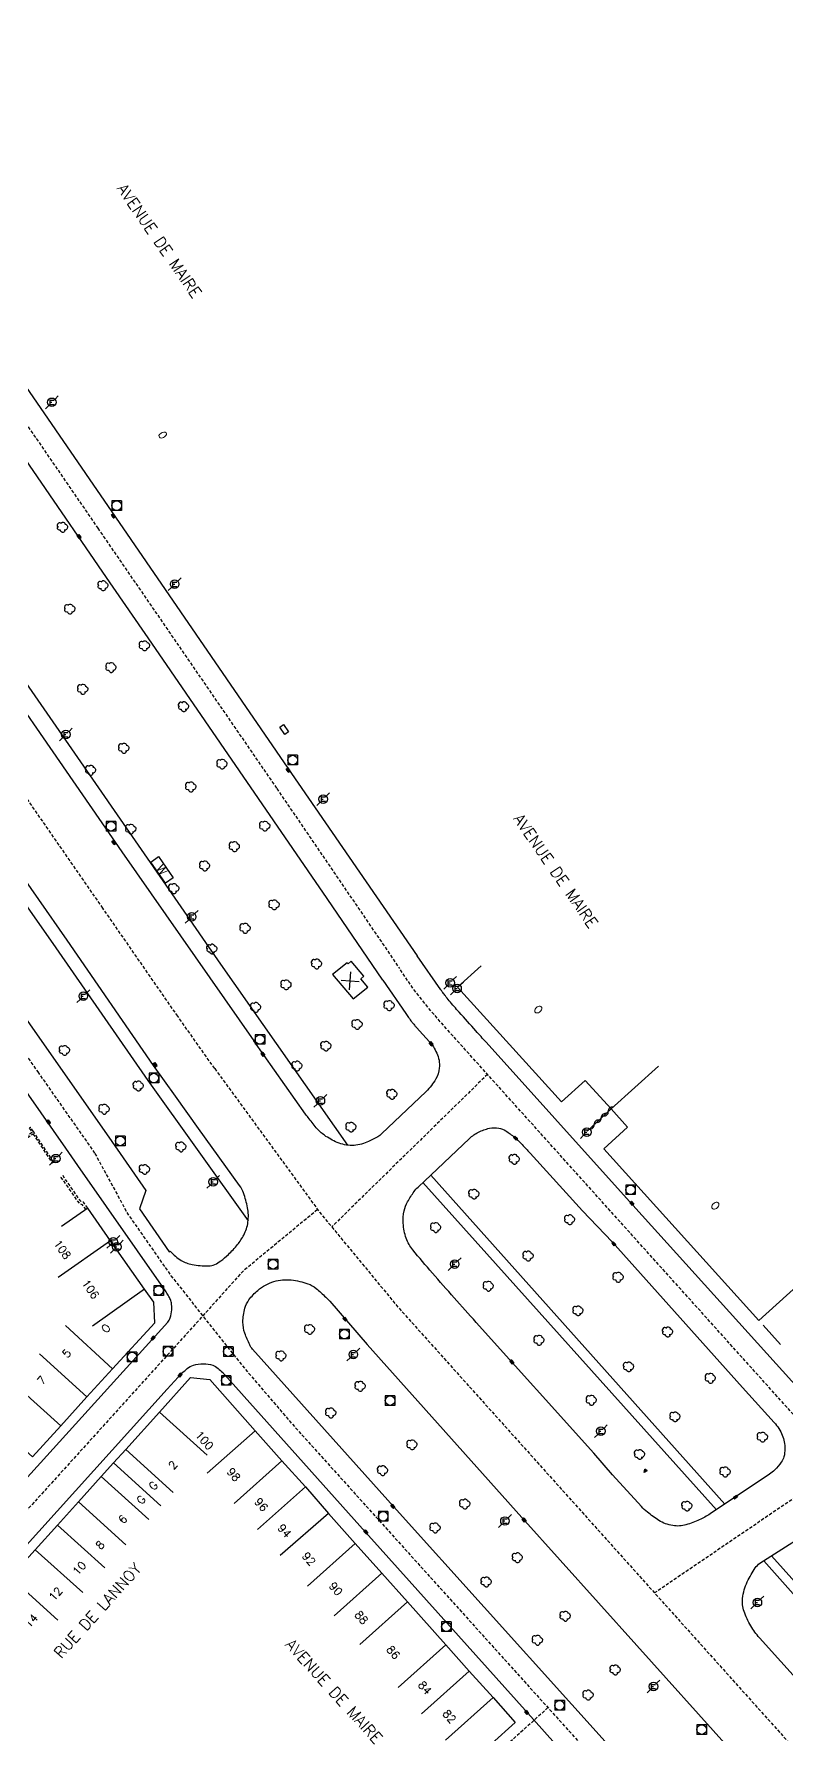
# Model space of a CAD drawing. Header units: millimetres. Extents: x 79000 to 80000, y 145000 to 146001.
# Drawn here: x 79662.3 to 79780, y 145345 to 145610.7 of the extents above; entities that cross this region are included whole.
import ezdxf
from ezdxf.enums import TextEntityAlignment as Align

# ---------------------------------------------------------------- set-up
doc = ezdxf.new("R2010")
doc.units = ezdxf.units.MM
doc.linetypes.add('DASHED', pattern=[0.75, 0.5, -0.25])
doc.layers.get('0').update_dxf_attribs({"linetype": 'CONTINUOUS'})
for name, color, linetype in [('W0001', 6, 'DASHED'), ('W0008', 7, 'CONTINUOUS'), ('W0100', 7, 'CONTINUOUS'), ('W0112', 1, 'DASHED'), ('W0300', 7, 'CONTINUOUS'), ('W0310', 3, 'CONTINUOUS'), ('W0334', 7, 'CONTINUOUS'), ('W0400', 7, 'CONTINUOUS'), ('W0420', 7, 'CONTINUOUS'), ('W0471', 7, 'CONTINUOUS'), ('W0851', 7, 'CONTINUOUS'), ('W0984', 7, 'CONTINUOUS'), ('W0989', 7, 'CONTINUOUS'), ('W0991', 7, 'CONTINUOUS'), ('W1102', 7, 'CONTINUOUS')]:
    doc.layers.add(name, color=color, linetype=linetype)
doc.styles.get("Standard").update_dxf_attribs({"font": 'romans.shx', "width": 0.85})

# ---------------------------------------------------------------- blocks, each defined once
blk = doc.blocks.new('T400')
for p, q in [((-0.15, 0.3), (0.15, 0.3)), ((-0.15, -0.25), (-0.15, 0.3)), ((-0.15, 0.15), (0.15, 0.15)), ((-0.15, 0), (0.15, 0)), ((0.15, 0.3), (0.15, -0.25)), ((-0.15, -0.15), (0.15, -0.15)), ((-0.15, -0.25), (-0.15, -0.3)), ((-0.15, -0.3), (0.15, -0.3)), ((0.15, -0.3), (0.15, -0.25))]:
    blk.add_line(p, q)
blk = doc.blocks.new('T420')
for p, q in [((0.75, 0.75), (-0.75, 0.75)), ((-0.75, 0.75), (-0.75, -0.75)), ((0.75, 0.75), (0.75, -0.75)), ((0.75, -0.75), (-0.75, -0.75))]:
    blk.add_line(p, q)
blk.add_ellipse((0, 0), major_axis=(-0.53, 0.53), ratio=1, start_param=3.926991, end_param=10.210176)
blk = doc.blocks.new('T471')
for p, q in [((-0.333334, 0.333334), (-0.333334, -0.333334)), ((-0.333334, 0.333334), (0.333334, 0.333334)), ((-0.333334, 0), (0, 0)), ((0.500001, 0.500001), (1.000002, 1.000002)), ((-0.500001, -0.500001), (-1.000002, -1.000002)), ((-0.333334, -0.333334), (0.333334, -0.333334))]:
    blk.add_line(p, q)
blk.add_ellipse((0, 0), major_axis=(0.471405, 0.471405), ratio=1, start_param=5.4977871438, end_param=11.780972451)
blk = doc.blocks.new('T300')
for p, q in [((-0.8, 0.51), (-0.86, 0.34)), ((-0.86, 0.34), (-0.86, 0.17)), ((-0.86, 0.17), (-0.74, 0.06)), ((-0.69, 0.63), (-0.8, 0.51)), ((-0.8, -0.06), (-0.74, 0.06)), ((-0.74, 0.06), (-0.69, 0.11)), ((-0.57, 0.69), (-0.69, 0.63)), ((-0.46, 0.69), (-0.57, 0.69)), ((-0.29, 0.63), (-0.46, 0.69)), ((-0.29, 0.63), (-0.17, 0.74)), ((-0.23, 0.57), (-0.29, 0.63)), ((-0.17, 0.74), (-0.06, 0.8)), ((-0.06, 0.8), (0.06, 0.8)), ((0.06, 0.8), (0.23, 0.74)), ((0.23, 0.74), (0.34, 0.63)), ((0.34, 0.63), (0.4, 0.51)), ((0.46, 0.46), (0.34, 0.46)), ((0.4, 0.51), (0.4, 0.46)), ((0.57, 0.4), (0.46, 0.46)), ((0.57, 0.4), (0.69, 0.29)), ((0.69, 0.29), (0.74, 0.17)), ((0.74, 0.06), (0.69, -0.17)), ((0.74, 0.17), (0.74, 0.06)), ((-0.8, -0.17), (-0.8, -0.06)), ((-0.8, -0.23), (-0.8, -0.17)), ((-0.74, -0.34), (-0.8, -0.23)), ((-0.69, -0.4), (-0.74, -0.34)), ((-0.51, -0.46), (-0.69, -0.4)), ((-0.4, -0.46), (-0.51, -0.46)), ((-0.4, -0.46), (-0.34, -0.46)), ((-0.34, -0.46), (-0.34, -0.4)), ((-0.34, -0.51), (-0.34, -0.46)), ((-0.29, -0.63), (-0.34, -0.51)), ((-0.17, -0.74), (-0.29, -0.63)), ((-0.06, -0.8), (-0.17, -0.74)), ((0.06, -0.8), (-0.06, -0.8)), ((0.17, -0.74), (0.06, -0.8)), ((0.23, -0.69), (0.17, -0.74)), ((0.29, -0.46), (0.23, -0.46)), ((0.29, -0.63), (0.23, -0.69)), ((0.46, -0.4), (0.29, -0.46)), ((0.34, -0.51), (0.29, -0.63)), ((0.34, -0.51), (0.34, -0.46)), ((0.57, -0.34), (0.46, -0.4)), ((0.63, -0.29), (0.57, -0.34)), ((0.69, -0.17), (0.63, -0.29))]:
    blk.add_line(p, q)
blk = doc.blocks.new('T851')
for p, q in [((-0.25, -0.15), (0, 0.32)), ((0, 0.32), (0.25, -0.15)), ((-0.25, -0.15), (0.25, -0.15))]:
    blk.add_line(p, q)
for major_axis in [(-0.106, 0.106), (-0.0354, 0.0354), (-0.0236, 0.0236)]:
    blk.add_ellipse((0, 0), major_axis=major_axis, ratio=1, start_param=3.926991, end_param=10.210176)
blk = doc.blocks.new('t991o')
at = {"color": 0, "linetype": 'Continuous'}
for p, q in [((-1, 1), (1, -1)), ((-1, -1), (1, 1))]:
    blk.add_line(p, q, dxfattribs=at)
blk = doc.blocks.new('t310o')
at = {"color": 0, "linetype": 'Continuous'}
for centre, start, end in [((-0.5, 0.38), 216.8699, 323.1304), ((0.5, -0.37), 36.8699, 143.1303)]:
    blk.add_arc(centre, 0.625, start, end, dxfattribs=at)

msp = doc.modelspace()

# ---------------------------------------------------------------- linework, layer by layer
at = {"layer": 'W0001'}
for points in [[(79364.19, 145980.9), (79378.27, 145960.45), (79394.51, 145936.92), (79413.8, 145908.99), (79428.06, 145888.34), (79440.75, 145869.96), (79468.94, 145829.09), (79483.94, 145807.41), (79511.3, 145767.64), (79523.05, 145750.54), (79550.92, 145710.01), (79568.13, 145684.98), (79588.13, 145656.05), (79617.11, 145613.87), (79642.31, 145577.14), (79672.31, 145533.48), (79700.26, 145492.83), (79719.42, 145464.75)], [(79690.56, 145449.1), (79684.79, 145457.27), (79673.09, 145474.15), (79644.92, 145514.8), (79612.75, 145561.28), (79584.92, 145601.47), (79557, 145641.77), (79528.39, 145683.03), (79495.01, 145731.28), (79478.76, 145754.75), (79456.68, 145786.68), (79437.49, 145814.36), (79398.76, 145870.26), (79385.17, 145889.91), (79357.14, 145930.47), (79347.59, 145944.97), (79341.88, 145954.22), (79337.55, 145963.6)], [(79638.22, 145483.9), (79662.91, 145448.6), (79671.84, 145435.86)]]:
    msp.add_lwpolyline(points, dxfattribs=at)
at = {"layer": 'W0001', "flags": 128}
for points in [[(79963.09, 145165.44), (79969.09, 145174.02), (79969.71, 145184.44), (79966.09, 145189.08), (79959.38, 145196.61), (79770.61, 145406.59), (79726.89, 145455.18), (79724, 145458.49), (79721.42, 145461.79), (79719.42, 145464.75)], [(79690.56, 145449.1), (79706.95, 145426.67), (79719.23, 145411.81), (79842.81, 145274.16), (79940.23, 145166.35)], [(79733.17, 145448.2), (79708.84, 145424.37)], [(79671.84, 145435.86), (79677.01, 145426.35), (79683.72, 145416.76), (79694.77, 145402.83), (79702.61, 145393.65), (79840.04, 145241.3), (79925.63, 145147.29), (79924.76, 145138.37), (79910.66, 145105.29)], [(79706.61, 145427.07), (79694.88, 145417.37), (79688.7, 145410.48), (79567.77, 145276.9), (79546.92, 145253.74)], [(79802.48, 145403.33), (79793, 145392.34), (79782.89, 145383.26), (79759.28, 145367.21)], [(79742.62, 145349.3), (79715.52, 145324.82), (79705.68, 145315.76), (79703.97, 145313.26), (79704.19, 145311.99), (79705.42, 145309.93), (79711.86, 145302.09), (79718.27, 145294.63)]]:
    msp.add_lwpolyline(points, dxfattribs=at)
at = {"layer": 'W0008', "flags": 128}
for points in [[(79603.63, 145675.62), (79588.77, 145665.68, 0.1931), (79587.5, 145663.95, 0.1961), (79587.87, 145662.19), (79601.64, 145642.08), (79618.75, 145617.19), (79646.92, 145576.11), (79675.05, 145535.19), (79702.56, 145495.19), (79722.18, 145466.71)], [(79716.84, 145462.92), (79708.13, 145475.66), (79680.73, 145515.55), (79673.68, 145525.8), (79641.29, 145572.93), (79598.42, 145635.4), (79591.19, 145645.84), (79580.42, 145661.54, 0.1453), (79576.49, 145663.23, 0.1354), (79573.41, 145662.06), (79565.65, 145656.76), (79564.95, 145656.28, 0.093), (79561.97, 145653.68, 0.321015), (79562.29, 145647.35), (79585.89, 145613.26), (79614.39, 145572.05), (79629.15, 145550.92), (79647.86, 145523.75), (79676.05, 145482.95), (79696.66, 145453.42)], [(79799.08, 145406.18), (79791.44, 145397.01, -0.089031), (79790.17, 145395.94, -0.073791), (79788.31, 145395.21, -0.091676), (79786.61, 145395.14, -0.116371), (79785.36, 145395.62, -0.020741), (79784.2, 145396.5, -0.037901), (79783.62, 145397.04), (79754.44, 145429.41), (79732.97, 145453.2, -0.001062), (79731.36, 145454.98, -0.000648), (79728.75, 145457.9, -0.005962), (79727.19, 145459.7, -0.014653), (79726.59, 145460.45, -0.003834), (79726.19, 145460.98, -0.004923), (79725.89, 145461.4), (79722.18, 145466.71)], [(79716.84, 145462.92), (79720.4, 145457.72, 0.005768), (79720.86, 145457.06, 0.00586), (79721.33, 145456.42, 0.009366), (79721.75, 145455.89, 0.01268), (79722.07, 145455.52), (79724.56, 145452.76, -0.056603), (79724.73, 145452.52, -0.014934), (79725.25, 145451.52, -0.071732), (79725.6, 145450.41, -0.067516), (79725.64, 145449.17, -0.10245), (79725.09, 145447.48, -0.073424), (79723.57, 145445.53), (79716.62, 145438.9, -0.061659), (79716.04, 145438.46, -0.023743), (79714.35, 145437.61, -0.103382), (79712.03, 145437.1, -0.104052), (79709.71, 145437.57, -0.051341), (79707.71, 145438.68, -0.067839), (79706.43, 145439.87, -0.00432), (79705.14, 145441.47, -0.013901), (79704.75, 145441.98), (79696.66, 145453.42)], [(79674.49, 145437.73), (79679.83, 145430.08), (79678.83, 145427.18), (79683.47, 145420.47), (79683.61, 145420.57, 0.072085), (79685.35, 145419.15, 0.089701), (79687.04, 145418.51, 0.045875), (79689.58, 145418.28, 0.11528), (79690.58, 145418.51, 0.042887), (79691.5, 145419.07, 0.029821), (79692.7, 145420.07, 0.037701), (79694.12, 145421.61, 0.044482), (79695.1, 145423.1, 0.088317), (79695.76, 145425.13, 0.083593), (79695.7, 145427.38, 0.037763), (79695.06, 145429.68, 0.069551), (79694.46, 145430.83), (79688.03, 145439.76), (79684.46, 145444.79)]]:
    msp.add_lwpolyline(points, format="xyb", dxfattribs=at)
for points in [[(79684.46, 145444.79), (79681.02, 145449.59), (79667.5, 145469.13), (79658.66, 145481.86)], [(79669.19, 145433.98), (79667.3, 145436.69), (79649.53, 145462.01)], [(79657.61, 145461.82), (79674.49, 145437.73)], [(79768.92, 145380.21), (79723.08, 145431.32)], [(79770.25, 145381.1), (79724.3, 145432.47)], [(79778.94, 145405.99), (79776.24, 145409.01)]]:
    msp.add_lwpolyline(points, dxfattribs=at)
msp.add_lwpolyline([(79749.8, 145389.03), (79731.4, 145409.47, -0.003807), (79724.56, 145417.17, -0.008287), (79721.51, 145420.79, -0.084973), (79720.48, 145422.6, -0.073741), (79720.01, 145424.94, -0.063155), (79720.16, 145426.87, -0.079458), (79720.7, 145428.31, -0.024365), (79721.71, 145429.9, -0.049801), (79722.32, 145430.6), (79730.38, 145438.2, -0.071688), (79731.75, 145439.16, -0.065491), (79733.47, 145439.77, -0.090555), (79734.92, 145439.81, -0.108749), (79736.04, 145439.38, -0.026973), (79737.38, 145438.38, -0.030535), (79738.45, 145437.38, -0.000659), (79739.65, 145436.09, -0.004284), (79739.83, 145435.89), (79747.99, 145426.87), (79752.64, 145422.02), (79773.02, 145399.31), (79777.96, 145393.84, -0.087306), (79779.22, 145391.83, -0.096322), (79779.63, 145389.72, -0.066595), (79779.47, 145388.47, -0.091267), (79779.07, 145387.63, -0.036993), (79778.06, 145386.44, -0.051686), (79777.21, 145385.74), (79767.95, 145379.57, -0.040539), (79766.26, 145378.63, -0.035286), (79764.18, 145377.85, -0.112272), (79762.1, 145377.73, -0.101262), (79759.96, 145378.54, -0.024711), (79758.15, 145379.83, -0.042856), (79757.21, 145380.7), (79752.71, 145385.68)], format="xyb", close=True, dxfattribs=at)
at = {"layer": 'W0008'}
for points in [[(79606.69, 145360.04), (79620.38, 145347.26, 0.073874), (79621.34, 145346.6, 0.053954), (79622.83, 145346.06, 0.098212), (79624.42, 145345.99, 0.105298), (79625.8, 145346.52, 0.01781), (79626.74, 145347.17, 0.048153), (79627.05, 145347.45), (79645.11, 145367.39), (79660.84, 145384.77), (79683.24, 145409.51, 0.107119), (79683.63, 145410.19, 0.066158), (79683.86, 145411.43, 0.050388), (79683.79, 145412.53, 0.082144), (79683.58, 145413.17, 0.01025), (79683.19, 145413.88, 0.020946), (79682.98, 145414.22), (79669.19, 145433.98)], [(79773.73, 145319.39), (79718.96, 145380.17), (79696.47, 145405.29, -0.069465), (79696.03, 145405.96, -0.028049), (79695.27, 145407.77, -0.086104), (79694.97, 145409.52, -0.070017), (79695.28, 145411.67, -0.085396), (79695.92, 145412.98, -0.061336), (79697.3, 145414.47, -0.10074), (79699.81, 145415.84, -0.105293), (79702.53, 145416.09, -0.052624), (79705.13, 145415.5, -0.095211), (79706.41, 145414.77, -0.01155), (79707.92, 145413.41, -0.025697), (79708.55, 145412.76), (79714.37, 145406.03), (79738.56, 145379), (79756.49, 145359.03), (79770.74, 145343.16)], [(79642.24, 145353.74), (79648.71, 145360.91), (79683.16, 145399.03), (79685.43, 145401.53, -0.027578), (79685.61, 145401.7, -0.008218), (79686.25, 145402.24, -0.101776), (79687.23, 145402.77, -0.072139), (79688.78, 145402.99, -0.071548), (79690.26, 145402.77, -0.110982), (79691.1, 145402.29, -0.008578), (79691.81, 145401.64, -0.018846), (79692.11, 145401.32), (79713.25, 145377.7), (79739.05, 145348.9), (79760.2, 145325.21), (79793.68, 145287.79), (79809.5, 145270.24), (79816.01, 145262.96), (79815.9, 145257.98), (79799.35, 145243.95)], [(79808.59, 145323.53), (79782.31, 145352.8), (79775.65, 145360.22, -0.051431), (79774.3, 145362.07, -0.047355), (79773.26, 145364.34, -0.111321), (79773.03, 145366.37, -0.083904), (79773.76, 145368.97, -0.040402), (79775, 145371.13, -0.099893), (79775.73, 145371.84), (79785.89, 145378.34, -0.053404), (79787.08, 145378.93, -0.045993), (79788.55, 145379.33, -0.099119), (79789.94, 145379.3, -0.10238), (79791.16, 145378.74, -0.021154), (79792.34, 145377.8, -0.030869), (79793.08, 145377.08), (79877.91, 145282.59)]]:
    msp.add_lwpolyline(points, format="xyb", dxfattribs=at)
for points in [[(79776.36, 145372.24), (79840.58, 145299.96), (79936.64, 145193.05)], [(79938.43, 145193.42), (79842.02, 145301.18), (79777.56, 145373.01)]]:
    msp.add_lwpolyline(points, dxfattribs=at)
at = {"layer": 'W0100', "flags": 128}
for points in [[(79701.51, 145501.29), (79700.75, 145502.42), (79701.33, 145502.81), (79702.09, 145501.68)], [(79682.87, 145478.05), (79680.57, 145481.35), (79681.8, 145482.2), (79684.1, 145478.91)], [(79714.49, 145461.82), (79713.37, 145463.14), (79713.85, 145463.54), (79711.89, 145465.87), (79711.4, 145465.46), (79711.26, 145465.63), (79708.98, 145463.78), (79712.21, 145459.97)]]:
    msp.add_lwpolyline(points, close=True, dxfattribs=at)
for points in [[(79784.73, 145418.03), (79775.58, 145409.77), (79751.35, 145436.59), (79755.06, 145439.94), (79752.48, 145442.8), (79748.45, 145447.26), (79744.73, 145443.89), (79728.49, 145461.8), (79728.49, 145461.8), (79732.19, 145465.16)], [(79658.4, 145391.8), (79662.11, 145388.45), (79666.51, 145393.31), (79670.6, 145397.83), (79674.62, 145402.21), (79681.19, 145409.4), (79681.07, 145412.64), (79679.62, 145414.64), (79674.29, 145422.21), (79670.73, 145427.32), (79666.63, 145424.45)]]:
    msp.add_lwpolyline(points, dxfattribs=at)
at = {"layer": 'W0100'}
msp.add_lwpolyline([(79658.65, 145369.68), (79662.51, 145373.96), (79666, 145377.82), (79669.27, 145381.44), (79672.83, 145385.38), (79674.75, 145387.52), (79676.67, 145389.62), (79681.95, 145395.45), (79686.79, 145400.86), (79689.78, 145400.55), (79696.87, 145392.53), (79701.03, 145387.86), (79704.74, 145383.77), (79708.33, 145379.64), (79712.51, 145374.93), (79716.67, 145370.3), (79720.69, 145365.81), (79726.69, 145359.12), (79730.33, 145354.99), (79734.04, 145350.91), (79737.52, 145346.98), (79733.78, 145343.66)], dxfattribs=at)
at = {"layer": 'W0112'}
msp.add_lwpolyline([(79658.19, 145436.25), (79658.27, 145436.14), (79662.18, 145438.92), (79665.16, 145434.39), (79665.37, 145434.53), (79662.24, 145439.27), (79661.81, 145439.92), (79661.6, 145439.78), (79662.04, 145439.13), (79662.04, 145439.13), (79658.12, 145436.34)], dxfattribs=at)
at = {"layer": 'W0112', "flags": 128}
msp.add_lwpolyline([(79670.73, 145427.32), (79670.07, 145428.22), (79669.65, 145428.37), (79666.87, 145432.34), (79666.54, 145432.11), (79669.39, 145428.03), (79669.82, 145427.88), (79670.41, 145427.08)], dxfattribs=at)
at = {"layer": 'W0310', "flags": 128}
msp.add_lwpolyline([(79748.73, 145439.35), (79752.48, 145442.8)], dxfattribs=at)
at = {"layer": 'W0334', "flags": 128}
for points in [[(79561.55, 145652.9), (79591.19, 145610.11), (79649.07, 145526.56), (79691.48, 145465.4), (79711.33, 145437.14)], [(79591.09, 145575.58), (79621.22, 145532.09), (79634.44, 145513.01), (79657.26, 145480.08), (79665.76, 145467.94), (79680.11, 145447.25), (79695.79, 145425.34)]]:
    msp.add_lwpolyline(points, dxfattribs=at)
at = {"layer": 'W1102', "flags": 128}
for points in [[(79752.48, 145442.8), (79759.9, 145449.5)], [(79674.29, 145422.21), (79666.11, 145416.47)], [(79679.62, 145414.64), (79671.45, 145408.89)], [(79674.62, 145402.21), (79667.25, 145408.97)], [(79670.6, 145397.83), (79663.21, 145404.57)], [(79666.51, 145393.31), (79660.19, 145399.02)], [(79681.95, 145395.45), (79689.38, 145388.75)], [(79696.87, 145392.53), (79689.39, 145385.9)], [(79676.67, 145389.62), (79684.07, 145382.9)], [(79672.83, 145385.38), (79680.25, 145378.69)], [(79674.75, 145387.52), (79682.16, 145380.81)], [(79701.03, 145387.86), (79693.59, 145381.17)], [(79704.74, 145383.77), (79697.26, 145377.13)], [(79669.27, 145381.44), (79676.69, 145374.73)], [(79666, 145377.82), (79673.41, 145371.12)], [(79708.33, 145379.64), (79700.81, 145373.04)], [(79705.05, 145368.26), (79712.51, 145374.93)], [(79662.51, 145373.96), (79669.94, 145367.27)], [(79658.65, 145369.68), (79666.07, 145362.97)], [(79716.67, 145370.3), (79709.23, 145363.62)], [(79713.24, 145359.14), (79720.69, 145365.81)], [(79726.69, 145359.12), (79719.22, 145352.47)], [(79730.33, 145354.99), (79722.88, 145348.32)], [(79734.04, 145350.91), (79726.6, 145344.23)]]:
    msp.add_lwpolyline(points, dxfattribs=at)

# ---------------------------------------------------------------- block references
at = {"layer": 'W0300'}
for p in [(79666.83, 145533.62), (79673.15, 145524.5), (79667.97, 145520.84), (79679.63, 145515.12), (79674.4, 145511.72), (79669.98, 145508.33), (79685.74, 145505.62), (79676.4, 145499.11), (79691.74, 145496.64), (79671.21, 145495.68), (79686.87, 145493.07), (79677.48, 145486.49), (79698.41, 145486.96), (79693.67, 145483.76), (79689.03, 145480.74), (79684.21, 145477.2), (79699.88, 145474.67), (79695.35, 145471.01), (79690.16, 145467.76), (79706.51, 145465.44), (79701.74, 145462.18), (79717.85, 145458.93), (79697, 145458.65), (79712.84, 145455.99), (79667.14, 145451.93), (79707.97, 145452.6), (79703.45, 145449.49), (79678.66, 145446.37), (79718.28, 145445.08), (79673.33, 145442.75), (79711.88, 145439.95), (79685.32, 145436.87), (79737.39, 145434.92), (79679.64, 145433.34), (79731.09, 145429.49), (79725.11, 145424.27), (79746.04, 145425.49), (79739.55, 145419.82), (79753.62, 145416.51), (79733.34, 145415.11), (79747.34, 145411.27), (79705.43, 145408.36), (79741.25, 145406.67), (79761.34, 145407.96), (79700.95, 145404.23), (79755.25, 145402.52), (79768.02, 145400.73), (79713.32, 145399.47), (79708.73, 145395.31), (79749.43, 145397.3), (79762.49, 145394.71), (79721.42, 145390.35), (79776.15, 145391.54), (79756.97, 145388.84), (79716.82, 145386.32), (79770.33, 145386.1), (79729.67, 145381.09), (79764.36, 145380.77), (79725.02, 145377.37), (79737.87, 145372.71), (79733.01, 145368.92), (79745.35, 145363.58), (79741.01, 145359.83), (79753.16, 145355.18), (79748.92, 145351.26)]:
    msp.add_blockref('T300', p, dxfattribs=at)
at = {"layer": 'W0310', "rotation": 42.56613513379157}
for p in [(79749.83, 145440.36), (79750.94, 145441.38), (79752.04, 145442.39)]:
    msp.add_blockref('t310o', p, dxfattribs=at)
at = {"layer": 'W0400'}
for p, rotation in [((79674.71, 145535.42), 34.02448351910703), ((79669.39, 145532.19), 34.57771275817183), ((79702.03, 145495.72), 34.44350500688414), ((79674.81, 145484.42), 34.39449482385643), ((79698.11, 145451.33), 214.8812924814737), ((79724.36, 145453), 38.94032694225937), ((79681.26, 145449.72), 36.26609012860268), ((79664.6, 145440.78), 34.88842294839329), ((79737.55, 145438.22), 46.7242038796025), ((79755.73, 145428.04), 223.2858029225694), ((79752.9, 145421.73), 221.3296088487382), ((79710.91, 145409.97), 41.21456975976055), ((79680.96, 145407.01), 137.6581884918327), ((79685.17, 145401.25), 136.2516869236622), ((79737, 145403.28), 222.165903598488), ((79718.39, 145380.76), 43.99108816045879), ((79771.91, 145382.18), 303.4168623528709), ((79738.89, 145378.6), 220.0183261835765), ((79714.16, 145376.73), 222.8977442185156), ((79739.3, 145348.55), 216.0185533251239)]:
    msp.add_blockref('T400', p, dxfattribs=dict(at, rotation=rotation))
at = {"layer": 'W0420'}
for p in [(79675.25, 145537.01), (79702.75, 145497.27), (79674.36, 145486.95), (79697.62, 145453.64), (79681.06, 145447.61), (79675.81, 145437.81), (79755.51, 145430.17), (79699.67, 145418.55), (79681.79, 145414.44), (79710.83, 145407.63), (79677.66, 145404.06), (79683.25, 145404.94), (79692.68, 145404.91), (79692.35, 145400.39), (79717.96, 145397.26), (79716.88, 145379.18), (79726.76, 145361.93), (79744.43, 145349.66), (79766.63, 145345.88)]:
    msp.add_blockref('T420', p, dxfattribs=at)
at = {"layer": 'W0471'}
for p in [(79665.13, 145553.15), (79684.31, 145524.74), (79667.31, 145501.26), (79707.52, 145491.18), (79686.97, 145472.8), (79727.33, 145462.49), (79728.42, 145461.62), (79670.04, 145460.4), (79707.07, 145444.05), (79748.68, 145439.18), (79665.76, 145435.04), (79690.33, 145431.42), (79674.72, 145422.03), (79675.29, 145421.28), (79728.05, 145418.57), (79712.22, 145404.44), (79750.89, 145392.47), (79735.9, 145378.45), (79775.33, 145365.73), (79759.09, 145352.6)]:
    msp.add_blockref('T471', p, dxfattribs=at)
at = {"layer": 'W0851', "rotation": 144.39937497585}
msp.add_blockref('T851', (79757.85, 145386.3), dxfattribs=at)
at = {"layer": 'W0991', "rotation": 40.32643682159893}
msp.add_blockref('t991o', (79711.73, 145462.8), dxfattribs=at)

# ---------------------------------------------------------------- texts
at = {"layer": 'W0984'}
msp.add_text('W', height=1.5, rotation=304.9086, dxfattribs=at).set_placement((79682.34, 145480.13), align=Align.MIDDLE)
at = {"layer": 'W0989'}
for s, rotation, p in [('AVENUE DE MAIRE', 304.6899, (79681.92, 145578.39)), ('AVENUE DE MAIRE', 304.6899, (79743.84, 145479.98)), ('RUE DE LANNOY', 47.9072, (79672.28, 145364.46)), ('AVENUE DE MAIRE', 312.2683, (79709.2, 145351.87))]:
    msp.add_text(s, height=1.75, rotation=rotation, dxfattribs=at).set_placement(p, align=Align.MIDDLE)
at = {"layer": 'W0991'}
for s, rotation, p in [('0', 298.3855, (79682.44, 145548.04)), ('O', 312.3641, (79741.11, 145458.32)), ('O', 312.3641, (79768.76, 145427.69)), ('108', 305.0073, (79666.78, 145420.84)), ('106', 305.0073, (79671.17, 145414.64)), ('O', 47.5286, (79673.56, 145408.53)), ('5', 47.5286, (79667.45, 145404.62)), ('7', 47.5286, (79663.54, 145400.42)), ('100', 311.27, (79688.96, 145391.03)), ('2', 47.6708, (79684.03, 145387.2)), ('98', 311.27, (79693.54, 145385.69)), ('G', 47.6708, (79680.97, 145383.96)), ('G', 47.6708, (79679.06, 145381.76)), ('96', 311.27, (79697.83, 145381.01)), ('6', 47.6708, (79676.2, 145378.71)), ('94', 311.27, (79701.46, 145376.91)), ('8', 47.6708, (79672.67, 145374.7)), ('10', 47.6708, (79669.42, 145371.08)), ('92', 311.27, (79705.28, 145372.53)), ('12', 47.6708, (79665.7, 145367.07)), ('90', 311.27, (79709.48, 145367.85)), ('88', 311.27, (79713.48, 145363.37)), ('14', 47.6708, (79661.88, 145362.87)), ('86', 311.27, (79718.45, 145357.93)), ('84', 311.27, (79723.41, 145352.4)), ('82', 311.27, (79727.23, 145347.92))]:
    msp.add_text(s, height=1.25, rotation=rotation, dxfattribs=at).set_placement(p, align=Align.MIDDLE)

doc.saveas('drawing.dxf')
